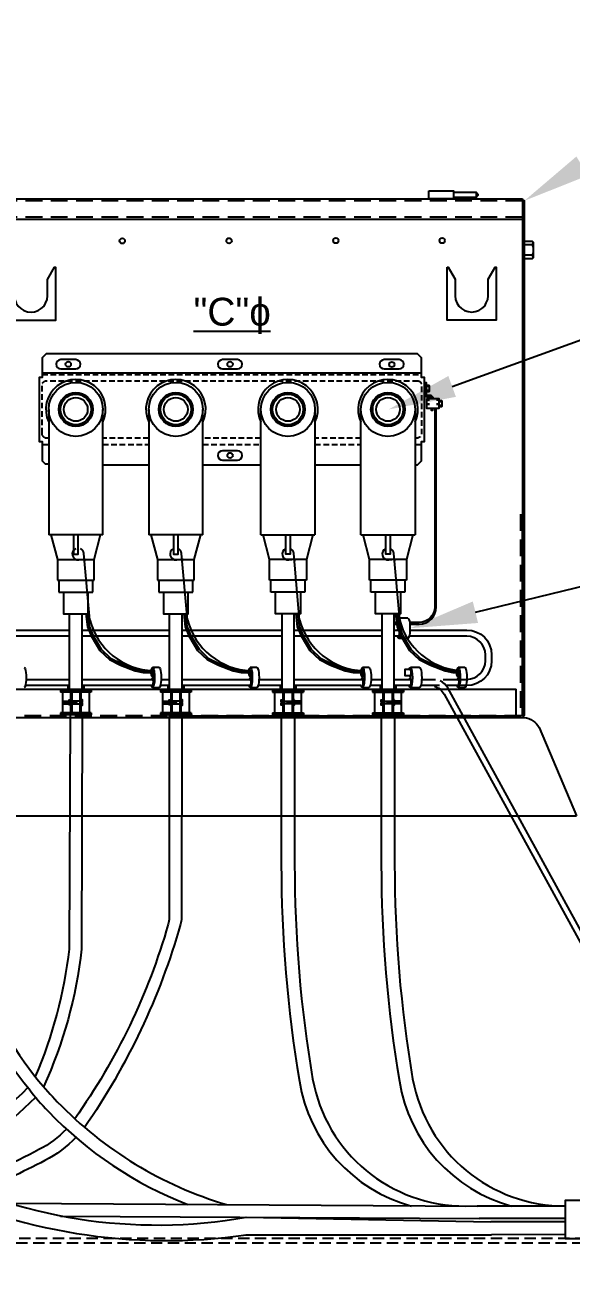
# Model space of a CAD drawing. Header units: feet. Extents: x -689 to 1837, y -511 to 1546.
# Drawn here: x 164.1 to 188.5, y 480.9 to 536.2 of the extents above; entities that cross this region are included whole.
import ezdxf
from ezdxf import colors
from ezdxf.entities.mleader import LeaderData, LeaderLine
from ezdxf.math import Vec2, Vec3

# ---------------------------------------------------------------- set-up
doc = ezdxf.new("R2010")
doc.units = ezdxf.units.FT
doc.header["$MEASUREMENT"] = 0
doc.linetypes.add('HIDDEN', pattern=[0.375, 0.25, -0.125])
for name, color, linetype in [('E-CABL-ACF', 1, 'AC_CABLE_FEEDER'), ('E-CABL-UG4', 64, 'GROUND_WIRE_G4'), ('E-COND-PVC', 4, 'Continuous'), ('E-DETL', 7, 'Continuous'), ('E-DETL-1', 7, 'Continuous'), ('E-EQPM-ENCL', 8, 'Continuous'), ('E-EQPM-HRDW', 16, 'Continuous'), ('E-GRND', 3, 'Continuous'), ('G-ANNO-TEXT', 1, 'Continuous'), ('G-TEXT', 7, 'Continuous')]:
    doc.layers.add(name, color=color, linetype=linetype)
doc.styles.add('FSLR_SubTitle', font='arial.ttf', dxfattribs={"height": 0.1875})
doc.styles.add('NEI-A', font='arial.ttf')
doc.styles.get("Standard").update_dxf_attribs({"font": 'arial.ttf'})
doc.linetypes.add('AC_CABLE_FEEDER', pattern='A,0.2,-0.05,0,-0.05,0.2,-0.12,["ACF",Standard,S=0.1,R=0,X=-0.05,Y=-0.05],-0.3,0.2,-0.05,0,-0.05', length=1.22)
doc.linetypes.add('GROUND_WIRE_G4', pattern='A,1,-0.2,["G4",Standard,S=0.1,R=0,X=-0.1,Y=-0.05],-0.2', length=1.4)
pattern_1 = [(105, (154.839263, 303.093829), (-0.0207894366, -0.0055705127), [])]
pattern_2 = [(105, (155.088482, 303.093829), (-0.0207894366, -0.0055705127), [])]
pattern_3 = [(105, (159.292577, 303.093829), (-0.0207894366, -0.0055705127), [])]
pattern_4 = [(105, (159.541797, 303.093829), (-0.0207894366, -0.0055705127), [])]

msp = doc.modelspace()

# ---------------------------------------------------------------- hatches: boundary and pattern name
at = {"layer": 'E-EQPM-HRDW'}
h = msp.add_hatch(dxfattribs=at)
h.set_pattern_fill('ANSI31', color=256, scale=0.172182, angle=420)
h.set_pattern_definition(pattern_3)
h.paths.add_polyline_path([(165.85427, 506.12723), (165.85427, 505.99866), (166.10268, 505.99866), (166.10268, 506.12723)])
h = msp.add_hatch(dxfattribs=at)
h.set_pattern_fill('ANSI31', color=256, scale=0.172182, angle=420)
h.set_pattern_definition(pattern_4)
h.paths.add_polyline_path([(166.2149, 506.12723), (166.2149, 505.99866), (166.43946, 505.99866), (166.43946, 506.12723)])
h = msp.add_hatch(dxfattribs=at)
h.set_pattern_fill('ANSI31', color=256, scale=0.172182, angle=420)
h.set_pattern_definition(pattern_1)
h.paths.add_polyline_path([(170.30759, 506.12723), (170.30759, 505.99866), (170.55599, 505.99866), (170.55599, 506.12723)])
h = msp.add_hatch(dxfattribs=at)
h.set_pattern_fill('ANSI31', color=256, scale=0.172182, angle=420)
h.set_pattern_definition(pattern_2)
h.paths.add_polyline_path([(170.66821, 506.12723), (170.66821, 505.99866), (170.89277, 505.99866), (170.89277, 506.12723)])
h = msp.add_hatch(dxfattribs=at)
h.set_pattern_fill('ANSI31', color=256, scale=0.172182, angle=420)
h.set_pattern_definition(pattern_2)
h.paths.add_polyline_path([(176.02571, 506.12723), (176.02571, 505.99866), (175.80116, 505.99866), (175.80116, 506.12723)])
h = msp.add_hatch(dxfattribs=at)
h.set_pattern_fill('ANSI31', color=256, scale=0.172182, angle=420)
h.set_pattern_definition(pattern_1)
h.paths.add_polyline_path([(176.38634, 506.12723), (176.38634, 505.99866), (176.13794, 505.99866), (176.13794, 506.12723)])
h = msp.add_hatch(dxfattribs=at)
h.set_pattern_fill('ANSI31', color=256, scale=0.172182, angle=420)
h.set_pattern_definition(pattern_4)
h.paths.add_polyline_path([(180.47903, 506.12723), (180.47903, 505.99866), (180.25447, 505.99866), (180.25447, 506.12723)])
h = msp.add_hatch(dxfattribs=at)
h.set_pattern_fill('ANSI31', color=256, scale=0.172182, angle=420)
h.set_pattern_definition(pattern_3)
h.paths.add_polyline_path([(180.83966, 506.12723), (180.83966, 505.99866), (180.59125, 505.99866), (180.59125, 506.12723)])

# ---------------------------------------------------------------- linework, layer by layer
at = {"layer": 'E-CABL-ACF', "linetype": 'Continuous', "flags": 128}
for points in [[(160.47062, 505.51244), (160.47062, 499.66083, 0.17328808), (164.31735, 488.86413)], [(161.03283, 505.51244), (161.03283, 499.66032, 0.1730767), (164.74403, 489.23049)], [(166.14286, 505.51496), (166.10346, 495.08902, -0.07096451), (164.59527, 489.41542, -0.07096451)], [(166.67979, 505.51496), (166.65226, 495.08757, -0.07983829), (164.96281, 488.9622, -0.07983829)], [(170.55185, 505.51496), (170.55185, 496.46943, -0.07020147), (170.51281, 496.19274, -0.08392622), (166.35476, 487.53649, -0.08517015)], [(171.12528, 505.51496), (171.10102, 496.46567, -0.06901574), (171.06254, 496.19363, -0.08186019), (166.78847, 487.15397, -0.08300493)], [(175.54587, 505.51496), (175.54587, 498.86754, 0.04222283), (176.35531, 489.21565, 0.29544946), (181.337, 483.65517)], [(176.14024, 505.51496), (176.14024, 498.86711, 0.04222283), (176.94131, 489.31507, 0.36429815), (183.7645, 483.65464)], [(179.99918, 505.51496), (179.99918, 498.86754, 0.04222283), (180.80863, 489.21565, 0.29544946), (185.79031, 483.65517)], [(180.59355, 505.51496), (180.59355, 498.86711, 0.04222283), (181.39462, 489.31507, 0.36429815), (188.21781, 483.65464)], [(146.58132, 491.63058, 0.01100954), (147.12103, 491.30293), (159.15508, 485.56636), (159.39504, 485.45652, 0.16763424), (173.98981, 483.16008), (184.87094, 482.95077)], [(164.74403, 489.23049, 0.01683898), (165.5729, 488.29574, 0.12885495), (173.10886, 483.71914)], [(164.26792, 488.92486, -0.06088925), (159.61379, 485.34186)], [(164.31735, 488.86413, 0.0327105), (165.16599, 487.87609, 0.11109595), (171.38688, 483.72915, 0.11109595)], [(164.60848, 488.49011, -0.05668219), (160.19561, 485.05143)], [(165.97707, 487.08029, -0.08529365), (164.75832, 486.16681, -0.04840581), (161.13872, 484.62371, -0.04840581)], [(166.40156, 486.70356, -0.0840081), (165.0213, 485.68512, -0.04063691), (161.91962, 484.30559, -0.04063691)], [(158.28207, 485.22561), (159.23996, 484.75627, 0.15267476), (173.98981, 482.37115), (184.90125, 482.37115)]]:
    msp.add_lwpolyline(points, format="xyb", dxfattribs=at)
for points in [[(163.45006, 483.78364), (184.26479, 483.65464)], [(165.71172, 483.2082), (184.35571, 483.09983)], [(188.18435, 483.65026), (184.26479, 483.65464)], [(188.18435, 483.10231), (184.35571, 483.09983)], [(188.18435, 482.94631), (184.87094, 482.95077)], [(188.18435, 482.39347), (184.90125, 482.37115)]]:
    msp.add_lwpolyline(points, dxfattribs=at)
at = {"layer": 'E-CABL-UG4', "linetype": 'Continuous', "flags": 128}
for points in [[(160.95351, 509.28171), (166.12316, 509.28171)], [(166.67196, 509.28171), (170.57647, 509.28171)], [(180.57077, 509.28423), (180.79174, 509.28423)], [(166.12316, 509.00772), (160.95351, 509.00772)], [(170.57647, 509.00772), (166.67196, 509.00772)], [(180.77316, 509.01024), (180.57077, 509.01024)]]:
    msp.add_lwpolyline(points, dxfattribs=at)
at = {"layer": 'E-COND-PVC'}
msp.add_lwpolyline([(188.18435, 482.21007), (201.5532, 482.21007), (201.5532, 483.89888), (188.18435, 483.89888)], close=True, dxfattribs=at)
at = {"layer": 'E-DETL', "color": 41}
for p, q in [((167.60012, 513.52433), (165.19501, 513.52433)), ((172.05343, 513.52433), (169.64832, 513.52433)), ((174.6405, 513.52433), (177.04561, 513.52433)), ((165.57684, 512.41815), (167.21828, 512.41815)), ((170.03015, 512.41815), (171.6716, 512.41815)), ((176.66377, 512.41815), (175.02233, 512.41815)), ((165.57684, 511.4975), (167.21828, 511.4975)), ((170.03015, 511.4975), (171.6716, 511.4975)), ((176.66377, 511.4975), (175.02233, 511.4975)), ((165.64107, 510.97652), (167.15405, 510.97652)), ((170.09438, 510.97652), (171.60737, 510.97652)), ((176.59954, 510.97652), (175.08656, 510.97652))]:
    msp.add_line(p, q, dxfattribs=at)
at = {"layer": 'E-DETL', "ltscale": 5, "flags": 128}
for points in [[(165.72798, 520.90228), (166.3994, 520.90228, 1), (166.3994, 521.31681), (165.72798, 521.31681, 1)], [(172.93038, 520.90228), (173.6018, 520.90228, 1), (173.6018, 521.31681), (172.93038, 521.31681, 1)], [(172.93038, 516.84806), (173.6018, 516.84806, 1), (173.6018, 517.26258), (172.93038, 517.26258, 1)]]:
    msp.add_lwpolyline(points, format="xyb", close=True, dxfattribs=at)
at = {"layer": 'E-DETL', "color": 41, "flags": 128}
for points in [[(165.19501, 519.09817), (165.19501, 513.52433)], [(167.60012, 513.52433), (167.60012, 519.10339)], [(169.64832, 519.09817), (169.64832, 513.52433)], [(172.05343, 513.52433), (172.05343, 519.10339)], [(174.6405, 513.52433), (174.6405, 519.10339)], [(177.04561, 519.09817), (177.04561, 513.52433)], [(179.09381, 513.52433), (179.09381, 519.10339)], [(165.29135, 513.52433), (165.57684, 512.41815), (165.57684, 511.4975)], [(167.21828, 511.4975), (167.21828, 512.41815), (167.50377, 513.52433)], [(169.74467, 513.52433), (170.03015, 512.41815), (170.03015, 511.4975)], [(171.6716, 511.4975), (171.6716, 512.41815), (171.95708, 513.52433)], [(175.02233, 511.4975), (175.02233, 512.41815), (174.73684, 513.52433)], [(176.94926, 513.52433), (176.66377, 512.41815), (176.66377, 511.4975)], [(179.47564, 511.4975), (179.47564, 512.41815), (179.19016, 513.52433)], [(165.64107, 511.4975), (165.64107, 510.97652)], [(167.15405, 510.97652), (167.15405, 511.4975)], [(170.09438, 511.4975), (170.09438, 510.97652)], [(171.60737, 510.97652), (171.60737, 511.4975)], [(175.08656, 510.97652), (175.08656, 511.4975)], [(176.59954, 511.4975), (176.59954, 510.97652)], [(179.53988, 510.97652), (179.53988, 511.4975)], [(165.84447, 510.97652), (165.84447, 510.01306), (166.95065, 510.01306), (166.95065, 510.97652)], [(170.29778, 510.97652), (170.29778, 510.01306), (171.40397, 510.01306), (171.40397, 510.97652)], [(176.39615, 510.97652), (176.39615, 510.01306), (175.28996, 510.01306), (175.28996, 510.97652)], [(180.84946, 510.97652), (180.84946, 510.01306), (179.74327, 510.01306), (179.74327, 510.97652)]]:
    msp.add_lwpolyline(points, dxfattribs=at)
at = {"layer": 'E-DETL', "color": 9, "linetype": 'HIDDEN', "flags": 128}
msp.add_lwpolyline([(165.03958, 517.83562, -0.32917563), (164.89919, 518.02576)], format="xyb", dxfattribs=at)
for points in [[(164.89919, 517.54489), (165.19501, 517.54489)], [(165.19501, 517.82681), (165.03958, 517.82681)], [(169.64832, 517.82681), (167.60012, 517.82681)], [(167.60012, 517.54489), (169.64832, 517.54489)], [(174.6405, 517.82681), (172.05343, 517.82681)], [(172.05343, 517.54489), (174.6405, 517.54489)], [(179.09381, 517.82681), (177.04561, 517.82681)], [(177.04561, 517.54489), (179.09381, 517.54489)], [(181.49892, 517.54489), (181.79483, 517.54489)]]:
    msp.add_lwpolyline(points, dxfattribs=at)
at = {"layer": 'E-DETL', "ltscale": 5, "flags": 128}
for points in [[(165.03958, 516.67503), (165.19501, 516.67503)], [(167.60012, 516.63308), (169.64832, 516.63308)], [(172.05343, 516.63308), (174.6405, 516.63308)], [(177.04561, 516.63308), (179.09381, 516.63308)]]:
    msp.add_lwpolyline(points, dxfattribs=at)
at = {"layer": 'E-DETL', "color": 41, "linetype": 'Continuous'}
for points in [[(166.49896, 513.52433), (166.29616, 513.52433), (166.29616, 512.66691), (166.49896, 512.66691)], [(170.95228, 513.52433), (170.74947, 513.52433), (170.74947, 512.66691), (170.95228, 512.66691)], [(175.74165, 513.52433), (175.94445, 513.52433), (175.94445, 512.66691), (175.74165, 512.66691)], [(180.19497, 513.52433), (180.39777, 513.52433), (180.39777, 512.66691), (180.19497, 512.66691)]]:
    msp.add_lwpolyline(points, close=True, dxfattribs=at)
at = {"layer": 'E-DETL', "color": 1, "flags": 128}
for points in [[(166.12316, 506.61092), (166.12316, 510.01306), (166.67196, 510.01306), (166.67196, 506.61092)], [(170.57647, 506.61092), (170.57647, 510.01306), (171.12528, 510.01306), (171.12528, 506.61092)], [(176.11745, 506.61092), (176.11745, 510.01306), (175.56865, 510.01306), (175.56865, 506.61092)], [(180.57077, 506.61092), (180.57077, 510.01306), (180.02197, 510.01306), (180.02197, 506.61092)]]:
    msp.add_lwpolyline(points, dxfattribs=at)
at = {"layer": 'E-DETL', "ltscale": 5}
for centre in [(166.06369, 521.10955), (173.26609, 521.10955), (173.26609, 517.05532)]:
    msp.add_circle(centre, 0.11869, dxfattribs=at)
at = {"layer": 'E-DETL', "color": 41}
for centre, radius in [((166.39757, 519.10339), 1.20255), ((170.85088, 519.10339), 1.20255), ((175.84305, 519.10339), 1.20255), ((166.39757, 519.10339), 0.7565), ((166.39757, 519.10339), 0.68156), ((166.39757, 519.10339), 0.52813), ((170.85088, 519.10339), 0.7565), ((170.85088, 519.10339), 0.68156), ((170.85088, 519.10339), 0.52813), ((175.84305, 519.10339), 0.7565), ((175.84305, 519.10339), 0.68156), ((175.84305, 519.10339), 0.52813)]:
    msp.add_circle(centre, radius, dxfattribs=at)
for centre, start, end in [((166.39757, 519.10339), 334.588961, 205.409786), ((170.85088, 519.10339), 334.588961, 205.409786), ((175.84305, 519.10339), 334.590214, 205.411039)]:
    msp.add_arc(centre, 1.33135, start, end, dxfattribs=at)
at = {"layer": 'E-DETL-1', "color": 3, "linetype": 'Continuous'}
for p, q in [((181.28532, 507.25667), (181.27307, 507.21892)), ((181.27307, 507.21892), (181.29882, 507.21892)), ((181.27307, 507.12248), (181.29882, 507.12248)), ((181.2932, 507.08978), (181.27307, 507.12248)), ((181.2932, 507.08978), (181.31178, 507.08978))]:
    msp.add_line(p, q, dxfattribs=at)
at = {"layer": 'E-DETL-1', "color": 64, "linetype": 'Continuous', "flags": 128}
for points in [[(171.12528, 509.28171), (175.56865, 509.28171)], [(176.11745, 509.28171), (180.02197, 509.28171)], [(180.57077, 509.28171), (180.86123, 509.28171)], [(175.56865, 509.00772), (171.12528, 509.00772)], [(180.02197, 509.00772), (176.11745, 509.00772)], [(180.82567, 509.00772), (180.57077, 509.00772)], [(181.31178, 507.53066), (181.05268, 507.53066), (181.05268, 507.25667), (181.31329, 507.25667)], [(164.19081, 507.08978), (166.12316, 507.08978)], [(166.67196, 507.08978), (169.83493, 507.08978)], [(170.20057, 507.08978), (170.57647, 507.08978)], [(171.12528, 507.08978), (174.18684, 507.08978)], [(174.55249, 507.08978), (175.56865, 507.08978)], [(176.11745, 507.08978), (179.17902, 507.08978)], [(179.54466, 507.08978), (180.02197, 507.08978)], [(180.57077, 507.08978), (181.31178, 507.08978)], [(181.79444, 507.08978), (182.4063, 507.08978)], [(166.12316, 506.81579), (164.15585, 506.81579)], [(169.86809, 506.81579), (166.67196, 506.81579)], [(170.57647, 506.81579), (170.16501, 506.81579)], [(174.22, 506.81579), (171.12528, 506.81579)], [(175.56865, 506.81579), (174.51692, 506.81579)], [(179.10717, 506.81579), (176.11745, 506.81579)], [(180.02197, 506.81579), (179.5091, 506.81579)], [(181.2932, 506.81579), (180.57077, 506.81579)], [(182.58685, 506.81579), (181.75948, 506.81579)]]:
    msp.add_lwpolyline(points, dxfattribs=at)
for points in [[(181.2743, 509.28171), (183.81073, 509.28171, -0.41421356), (184.9067, 508.18575), (184.9067, 507.91176, -0.41421356), (183.81073, 506.81579), (182.89929, 506.81579)], [(182.74906, 507.08978), (183.81073, 507.08978, 0.41421356), (184.6327, 507.91176), (184.6327, 508.18575, 0.41421356), (183.81073, 509.00772), (181.23873, 509.00772)], [(214.07654, 490.56214), (209.49389, 490.56214, 0.10609353), (207.69516, 490.17613), (201.68231, 487.47079, -0.10609353), (199.88357, 487.08477), (195.44388, 487.08477, -0.27392087), (192.88097, 488.60274), (182.95711, 506.71029, 0.16010926), (182.62388, 507.02192)], [(182.35973, 506.78626, -0.19859148), (182.79483, 506.4363), (192.71869, 488.32875, 0.27392087), (195.2816, 486.81078), (199.94237, 486.81078, 0.10609353), (201.74111, 487.19679), (207.75396, 489.90213, -0.10609353), (209.55269, 490.28815), (214.07654, 490.28815)]]:
    msp.add_lwpolyline(points, format="xyb", dxfattribs=at)
at = {"layer": 'E-DETL-1', "color": 3, "linetype": 'Continuous'}
for points in [[(181.70627, 507.61158), (181.2932, 507.61158)], [(181.2932, 506.72983), (181.70627, 506.72983)]]:
    msp.add_lwpolyline(points, dxfattribs=at)
at = {"layer": 'E-DETL-1', "color": 3, "linetype": 'Continuous', "extrusion": (0, 0, -1)}
for centre, major_axis, ratio, start_param, end_param in [((181.2932, 507.1707), (0, 0.44087), 0.2034372, -0.61555852, 3.77667757), ((181.70627, 507.1707), (0, -0.44087), 0.2034372, 3.14159265, 6.28318531), ((181.27307, 506.95027), (0, 0.17222), 0.33411094, -0.62644851, 0)]:
    msp.add_ellipse(centre, major_axis=major_axis, ratio=ratio, start_param=start_param, end_param=end_param, dxfattribs=at)
at = {"layer": 'E-DETL-1', "color": 3, "linetype": 'Continuous'}
for centre, major_axis, ratio, start_param, end_param in [((181.26136, 507.39114), (0, 0.20553), 0.33411094, 3.71956504, 5.45853636), ((181.27307, 507.39114), (0, 0.17222), 0.33411094, 2.46682895, 3.14159265), ((181.33212, 507.1707), (0, 0.06807), 0.69303415, 0.78207214, 2.35952052), ((181.2932, 506.95027), (0, -0.13448), 0.27384228, 6.28318531, 7.85398163), ((181.26136, 506.95027), (0, 0.20553), 0.33411094, -1.57079633, -0.57797239)]:
    msp.add_ellipse(centre, major_axis=major_axis, ratio=ratio, start_param=start_param, end_param=end_param, dxfattribs=at)
at = {"layer": 'E-EQPM-ENCL', "linetype": 'HIDDEN', "ltscale": 3}
msp.add_line((186.23528, 505.4641), (135.64678, 505.4641), dxfattribs=at)
at = {"layer": 'E-EQPM-ENCL', "color": 7, "ltscale": 5, "flags": 128}
for points in [[(182.11204, 528.833), (183.20629, 528.833), (183.20629, 528.46822), (182.11204, 528.46822), (182.11204, 528.833)], [(183.20629, 528.76665), (184.21767, 528.76665), (184.21767, 528.53457), (183.20629, 528.53457)], [(184.21767, 528.76665), (184.30054, 528.68379), (184.30054, 528.61744), (184.21767, 528.53457)], [(124.04643, 527.57303), (186.28502, 527.57303)]]:
    msp.add_lwpolyline(points, dxfattribs=at)
at = {"layer": 'E-EQPM-ENCL', "linetype": 'HIDDEN', "ltscale": 3, "flags": 128}
for points in [[(186.28502, 527.65589), (124.04643, 527.65589)], [(186.20215, 514.44207), (186.20215, 505.4641)]]:
    msp.add_lwpolyline(points, dxfattribs=at)
at = {"layer": 'E-EQPM-ENCL', "ltscale": 5, "flags": 128}
msp.add_lwpolyline([(186.28502, 505.51384), (186.28502, 514.40885)], dxfattribs=at)
at = {"layer": 'E-EQPM-ENCL', "linetype": 'Continuous', "ltscale": 2, "flags": 128}
for points in [[(123.29891, 504.94755, -0.30119319), (123.97403, 505.39775), (186.35742, 505.39775)], [(186.35742, 505.39775, -0.23070795), (187.03253, 504.94755)]]:
    msp.add_lwpolyline(points, format="xyb", dxfattribs=at)
at = {"layer": 'E-EQPM-ENCL', "linetype": 'HIDDEN', "ltscale": 5, "flags": 128}
msp.add_lwpolyline([(186.28502, 505.51384), (186.23528, 505.4641), (186.20215, 505.4641)], dxfattribs=at)
at = {"layer": 'E-EQPM-ENCL', "linetype": 'Continuous', "ltscale": 2, "flags": 128}
for points in [[(187.03253, 504.94755), (188.68435, 501.01389)], [(121.6471, 501.01389), (188.68435, 501.01389)]]:
    msp.add_lwpolyline(points, dxfattribs=at)
at = {"layer": 'E-EQPM-ENCL', "linetype": 'HIDDEN', "ltscale": 2}
msp.add_lwpolyline([(145.74869, 482.01718), (200.37464, 482.01718), (200.37464, 482.21007), (145.85097, 482.21007)], dxfattribs=at)
at = {"layer": 'E-EQPM-ENCL', "color": 7, "ltscale": 5}
for centre in [(168.46815, 526.59898), (173.22041, 526.60729), (177.97268, 526.61559)]:
    msp.add_circle(centre, 0.11869, dxfattribs=at)
at = {"layer": 'E-EQPM-HRDW', "color": 2, "linetype": 'Continuous'}
for p, q in [((167.08254, 506.61092), (165.71258, 506.61092)), ((165.71258, 506.61092), (165.71258, 506.51959)), ((167.08254, 506.51959), (165.71258, 506.51959)), ((167.08254, 506.61092), (167.08254, 506.51959)), ((171.53585, 506.61092), (170.1659, 506.61092)), ((170.1659, 506.61092), (170.1659, 506.51959)), ((171.53585, 506.51959), (170.1659, 506.51959)), ((171.53585, 506.61092), (171.53585, 506.51959)), ((175.15807, 506.61092), (176.52803, 506.61092)), ((175.15807, 506.61092), (175.15807, 506.51959)), ((175.15807, 506.51959), (176.52803, 506.51959)), ((176.52803, 506.61092), (176.52803, 506.51959)), ((179.61139, 506.61092), (180.98134, 506.61092)), ((179.61139, 506.61092), (179.61139, 506.51959)), ((179.61139, 506.51959), (180.98134, 506.51959)), ((180.98134, 506.61092), (180.98134, 506.51959)), ((167.08254, 505.60629), (165.71258, 505.60629)), ((165.71258, 505.60629), (165.71258, 505.51496)), ((167.08254, 505.51496), (165.71258, 505.51496)), ((167.08254, 505.60629), (167.08254, 505.51496)), ((171.53585, 505.60629), (170.1659, 505.60629)), ((170.1659, 505.60629), (170.1659, 505.51496)), ((171.53585, 505.51496), (170.1659, 505.51496)), ((171.53585, 505.60629), (171.53585, 505.51496)), ((175.15807, 505.60629), (176.52803, 505.60629)), ((175.15807, 505.60629), (175.15807, 505.51496)), ((175.15807, 505.51496), (176.52803, 505.51496)), ((176.52803, 505.60629), (176.52803, 505.51496)), ((179.61139, 505.60629), (180.98134, 505.60629)), ((179.61139, 505.60629), (179.61139, 505.51496)), ((179.61139, 505.51496), (180.98134, 505.51496)), ((180.98134, 505.60629), (180.98134, 505.51496))]:
    msp.add_line(p, q, dxfattribs=at)
at = {"layer": 'E-EQPM-HRDW', "color": 4}
for p, q in [((165.80391, 506.51959), (165.80391, 505.60629)), ((166.12108, 506.79091), (166.04384, 506.79091)), ((166.04384, 506.79091), (166.04384, 506.61092)), ((166.16924, 506.51959), (166.16924, 505.60629)), ((166.2149, 506.51959), (166.2149, 505.60629)), ((166.58022, 506.51959), (166.58022, 505.60629)), ((166.62589, 506.51959), (166.62589, 505.60629)), ((166.75128, 506.79091), (166.67405, 506.79091)), ((166.75128, 506.79091), (166.75128, 506.61092)), ((166.99121, 506.51959), (166.99121, 505.60629)), ((169.74994, 506.79091), (169.82718, 506.79091)), ((170.25723, 506.51959), (170.25723, 505.60629)), ((170.57439, 506.79091), (170.49715, 506.79091)), ((170.49715, 506.79091), (170.49715, 506.61092)), ((170.62255, 506.51959), (170.62255, 505.60629)), ((170.66821, 506.51959), (170.66821, 505.60629)), ((171.03354, 506.51959), (171.03354, 505.60629)), ((171.0792, 506.51959), (171.0792, 505.60629)), ((171.2046, 506.79091), (171.12736, 506.79091)), ((171.2046, 506.79091), (171.2046, 506.61092)), ((171.44452, 506.51959), (171.44452, 505.60629)), ((174.10186, 506.79091), (174.17909, 506.79091)), ((175.24941, 506.51959), (175.24941, 505.60629)), ((175.48933, 506.79091), (175.48933, 506.61092)), ((175.61473, 506.51959), (175.61473, 505.60629)), ((175.66039, 506.51959), (175.66039, 505.60629)), ((176.02571, 506.51959), (176.02571, 505.60629)), ((176.07138, 506.51959), (176.07138, 505.60629)), ((176.11954, 506.79091), (176.19677, 506.79091)), ((176.19677, 506.79091), (176.19677, 506.61092)), ((176.4367, 506.51959), (176.4367, 505.60629)), ((179.70272, 506.51959), (179.70272, 505.60629)), ((179.94265, 506.79091), (179.94265, 506.61092)), ((180.06804, 506.51959), (180.06804, 505.60629)), ((180.11371, 506.51959), (180.11371, 505.60629)), ((180.47903, 506.51959), (180.47903, 505.60629)), ((180.52469, 506.51959), (180.52469, 505.60629)), ((180.57285, 506.79091), (180.65009, 506.79091)), ((180.65009, 506.79091), (180.65009, 506.61092)), ((180.89001, 506.51959), (180.89001, 505.60629))]:
    msp.add_line(p, q, dxfattribs=at)
at = {"layer": 'E-EQPM-HRDW', "linetype": 'Continuous'}
for p, q in [((186.00266, 505.4641), (186.00266, 506.6514)), ((166.99121, 505.60629), (165.80391, 505.60629)), ((171.44452, 505.60629), (170.25723, 505.60629)), ((175.24941, 505.60629), (176.4367, 505.60629)), ((179.70272, 505.60629), (180.89001, 505.60629))]:
    msp.add_line(p, q, dxfattribs=at)
at = {"layer": 'E-EQPM-HRDW'}
for p, q in [((165.85427, 506.12723), (166.10268, 506.12723)), ((165.85427, 505.99866), (166.10268, 505.99866)), ((166.67938, 506.12352), (166.62589, 506.12352)), ((166.67938, 506.00236), (166.62589, 506.00236)), ((166.66384, 506.08235), (166.69832, 506.08235)), ((166.66384, 506.08235), (166.66384, 506.04353)), ((166.66384, 506.04353), (166.69832, 506.04353)), ((170.30759, 506.12723), (170.55599, 506.12723)), ((170.30759, 505.99866), (170.55599, 505.99866)), ((171.13269, 506.12352), (171.0792, 506.12352)), ((171.13269, 506.00236), (171.0792, 506.00236)), ((171.11716, 506.08235), (171.15164, 506.08235)), ((171.11716, 506.08235), (171.11716, 506.04353)), ((171.11716, 506.04353), (171.15164, 506.04353)), ((175.57677, 506.08235), (175.54229, 506.08235)), ((175.57677, 506.04353), (175.54229, 506.04353)), ((175.56124, 506.12352), (175.61473, 506.12352)), ((175.56124, 506.00236), (175.61473, 506.00236)), ((175.57677, 506.08235), (175.57677, 506.04353)), ((176.38634, 506.12723), (176.13794, 506.12723)), ((176.38634, 505.99866), (176.13794, 505.99866)), ((180.03009, 506.08235), (179.99561, 506.08235)), ((180.03009, 506.04353), (179.99561, 506.04353)), ((180.01455, 506.12352), (180.06804, 506.12352)), ((180.01455, 506.00236), (180.06804, 506.00236)), ((180.03009, 506.08235), (180.03009, 506.04353)), ((180.83966, 506.12723), (180.59125, 506.12723)), ((180.83966, 505.99866), (180.59125, 505.99866))]:
    msp.add_line(p, q, dxfattribs=at)
for points in [[(163.3197, 525.43444), (163.36253, 525.43444), (163.6704, 524.89011), (163.6704, 524.15398), (163.68683, 523.99507), (163.73981, 523.83616), (163.82749, 523.69733), (163.94987, 523.5914), (164.09052, 523.50371), (164.24943, 523.45075), (164.40652, 523.43248), (164.56361, 523.45075), (164.72253, 523.50371), (164.86135, 523.5914), (164.98556, 523.69733), (165.05497, 523.83616), (165.12438, 523.99507), (165.14265, 524.15398), (165.14265, 524.89011), (165.45052, 525.43444), (165.49335, 525.43444), (165.49335, 523.06351), (163.3197, 523.06351), (163.3197, 525.43444)], [(124.32889, 506.6514), (186.00266, 506.6514)], [(170.54224, 505.4641), (186.00266, 505.4641)]]:
    msp.add_lwpolyline(points, dxfattribs=at)
at = {"layer": 'E-EQPM-HRDW', "flags": 128}
for points in [[(165.85427, 506.12723), (165.85427, 505.99866)], [(166.16924, 506.17428), (166.16924, 505.95161), (166.10268, 505.95161), (166.10268, 506.17428), (166.16924, 506.17428)], [(166.58022, 506.12723), (166.2149, 506.12723)], [(166.2149, 505.99866), (166.58022, 505.99866)], [(166.69832, 506.08235), (166.69832, 506.18411), (166.62589, 506.18411), (166.62589, 505.94178), (166.69832, 505.94178), (166.69832, 506.04353)], [(170.30759, 506.12723), (170.30759, 505.99866)], [(170.62255, 506.17428), (170.62255, 505.95161), (170.55599, 505.95161), (170.55599, 506.17428), (170.62255, 506.17428)], [(171.03354, 506.12723), (170.66821, 506.12723)], [(170.66821, 505.99866), (171.03354, 505.99866)], [(171.15164, 506.08235), (171.15164, 506.18411), (171.0792, 506.18411), (171.0792, 505.94178), (171.15164, 505.94178), (171.15164, 506.04353)], [(175.54229, 506.08235), (175.54229, 506.18411), (175.61473, 506.18411), (175.61473, 505.94178), (175.54229, 505.94178), (175.54229, 506.04353)], [(175.66039, 506.12723), (176.02571, 506.12723)], [(176.02571, 505.99866), (175.66039, 505.99866)], [(176.13794, 506.17428), (176.07138, 506.17428), (176.07138, 505.95161), (176.13794, 505.95161), (176.13794, 506.17428)], [(176.38634, 506.12723), (176.38634, 505.99866)], [(179.99561, 506.08235), (179.99561, 506.18411), (180.06804, 506.18411), (180.06804, 505.94178), (179.99561, 505.94178), (179.99561, 506.04353)], [(180.11371, 506.12723), (180.47903, 506.12723)], [(180.47903, 505.99866), (180.11371, 505.99866)], [(180.59125, 506.17428), (180.52469, 506.17428), (180.52469, 505.95161), (180.59125, 505.95161), (180.59125, 506.17428)], [(180.83966, 506.12723), (180.83966, 505.99866)]]:
    msp.add_lwpolyline(points, dxfattribs=at)
at = {"layer": 'E-EQPM-HRDW'}
for centre, major_axis, ratio, start_param, end_param in [((166.67938, 506.15381), (0, 0.03029), 0.62545976, 3.14159265, 6.28318531), ((166.67938, 506.06294), (0, 0.06058), 0.31272988, -1.24466561, 0), ((166.67938, 506.06294), (0, 0.06058), 0.31272988, 3.14159265, 4.38625826), ((166.67938, 505.97207), (0, 0.03029), 0.62545976, 3.14159265, 6.28318531), ((171.13269, 506.15381), (0, 0.03029), 0.62545976, 3.14159265, 6.28318531), ((171.13269, 506.06294), (0, 0.06058), 0.31272988, -1.24466561, 0), ((171.13269, 506.06294), (0, 0.06058), 0.31272988, 3.14159265, 4.38625826), ((171.13269, 505.97207), (0, 0.03029), 0.62545976, 3.14159265, 6.28318531)]:
    msp.add_ellipse(centre, major_axis=major_axis, ratio=ratio, start_param=start_param, end_param=end_param, dxfattribs=at)
at = {"layer": 'E-EQPM-HRDW', "extrusion": (0, 0, -1)}
for centre, major_axis, ratio, start_param, end_param in [((175.56124, 506.15381), (0, 0.03029), 0.62545976, 3.14159265, 6.28318531), ((175.56124, 505.97207), (0, 0.03029), 0.62545976, 3.14159265, 6.28318531), ((175.56124, 506.06294), (0, 0.06058), 0.31272988, -1.24466561, 0), ((175.56124, 506.06294), (0, 0.06058), 0.31272988, 3.14159265, 4.38625826), ((180.01455, 506.15381), (0, 0.03029), 0.62545976, 3.14159265, 6.28318531), ((180.01455, 505.97207), (0, 0.03029), 0.62545976, 3.14159265, 6.28318531), ((180.01455, 506.06294), (0, 0.06058), 0.31272988, -1.24466561, 0), ((180.01455, 506.06294), (0, 0.06058), 0.31272988, 3.14159265, 4.38625826)]:
    msp.add_ellipse(centre, major_axis=major_axis, ratio=ratio, start_param=start_param, end_param=end_param, dxfattribs=at)
at = {"layer": 'E-GRND', "linetype": 'Continuous'}
for p, q in [((167.01986, 509.74076), (166.75771, 512.69107)), ((171.37177, 509.74076), (171.10962, 512.69107)), ((176.36395, 509.74076), (176.1018, 512.69107)), ((180.81726, 509.74076), (180.55511, 512.69107))]:
    msp.add_line(p, q, dxfattribs=at)
at = {"layer": 'E-GRND'}
for p, q in [((180.77316, 509.47537), (180.75303, 509.41337)), ((180.75303, 509.41337), (180.77878, 509.41337)), ((180.75303, 509.31693), (180.77878, 509.31693)), ((180.77316, 509.28423), (180.75303, 509.31693)), ((180.77316, 509.47537), (180.79928, 509.47537)), ((180.77316, 509.28423), (180.79174, 509.28423)), ((169.81559, 507.28344), (169.79545, 507.22144)), ((169.79545, 507.22144), (169.82121, 507.22144)), ((169.79545, 507.125), (169.82121, 507.125)), ((169.81559, 507.0923), (169.79545, 507.125)), ((169.81559, 507.28344), (169.8417, 507.28344)), ((169.81559, 507.0923), (169.83417, 507.0923)), ((174.1675, 507.28344), (174.14736, 507.22144)), ((174.14736, 507.22144), (174.17312, 507.22144)), ((174.14736, 507.125), (174.17312, 507.125)), ((174.1675, 507.0923), (174.14736, 507.125)), ((174.1675, 507.28344), (174.19361, 507.28344)), ((174.1675, 507.0923), (174.18608, 507.0923)), ((179.15968, 507.28344), (179.13954, 507.22144)), ((179.13954, 507.22144), (179.1653, 507.22144)), ((179.13954, 507.125), (179.1653, 507.125)), ((179.15968, 507.0923), (179.13954, 507.125)), ((179.15968, 507.28344), (179.18579, 507.28344)), ((179.15968, 507.0923), (179.17826, 507.0923)), ((183.42298, 507.28344), (183.40284, 507.22144)), ((183.40284, 507.22144), (183.4286, 507.22144)), ((183.40284, 507.125), (183.4286, 507.125)), ((183.42298, 507.0923), (183.40284, 507.125)), ((183.42298, 507.28344), (183.44909, 507.28344)), ((183.42298, 507.0923), (183.44156, 507.0923))]:
    msp.add_line(p, q, dxfattribs=at)
at = {"layer": 'E-GRND', "linetype": 'Continuous', "flags": 128}
for points in [[(166.53866, 512.41009), (166.80641, 512.43532), (166.76619, 512.42474), (166.79358, 512.41491), (166.76905, 512.4086), (166.79644, 512.39881), (166.77192, 512.39246), (166.7993, 512.38267), (166.77478, 512.37633), (166.80217, 512.36654), (166.75057, 512.35332)], [(170.89058, 512.41009), (171.15833, 512.43532), (171.1181, 512.42474), (171.14549, 512.41491), (171.12097, 512.4086), (171.14835, 512.39881), (171.12383, 512.39246), (171.15122, 512.38267), (171.1267, 512.37633), (171.15408, 512.36654), (171.10249, 512.35332)], [(175.88275, 512.41009), (176.15051, 512.43532), (176.11028, 512.42474), (176.13767, 512.41491), (176.11314, 512.4086), (176.14053, 512.39881), (176.11601, 512.39246), (176.1434, 512.38267), (176.11887, 512.37633), (176.14626, 512.36654), (176.09466, 512.35332)], [(180.33607, 512.41009), (180.60382, 512.43532), (180.56359, 512.42474), (180.59099, 512.41491), (180.56646, 512.4086), (180.59384, 512.39881), (180.56932, 512.39246), (180.59671, 512.38267), (180.57219, 512.37633), (180.59958, 512.36654), (180.54798, 512.35332)]]:
    msp.add_lwpolyline(points, dxfattribs=at)
at = {"layer": 'E-GRND', "flags": 128}
for points in [[(166.84979, 510.01306), (166.91444, 509.43193), (167.08198, 509.02188), (167.46622, 508.37839), (167.89655, 507.96949), (168.39541, 507.71826), (169.04676, 507.46902), (169.4022, 507.39434), (169.85221, 507.37804)], [(166.93296, 510.01306), (166.99531, 509.45252), (167.15613, 509.05891), (167.53137, 508.4305), (167.94463, 508.03781), (168.42886, 507.79396), (169.07017, 507.54856), (169.41227, 507.47668), (169.84473, 507.46102)], [(171.20171, 510.01306), (171.26636, 509.43193), (171.43389, 509.02188), (171.81813, 508.37839), (172.24847, 507.96949), (172.74733, 507.71826), (173.39867, 507.46902), (173.75411, 507.39434), (174.20413, 507.37804)], [(171.28487, 510.01306), (171.34723, 509.45252), (171.50805, 509.05891), (171.88329, 508.4305), (172.29655, 508.03781), (172.78077, 507.79396), (173.42208, 507.54856), (173.76418, 507.47668), (174.19665, 507.46102)], [(176.19388, 510.01306), (176.25853, 509.43193), (176.42607, 509.02188), (176.81031, 508.37839), (177.24064, 507.96949), (177.7395, 507.71826), (178.39085, 507.46902), (178.74629, 507.39434), (179.1963, 507.37804)], [(176.27705, 510.01306), (176.3394, 509.45252), (176.50022, 509.05891), (176.87546, 508.4305), (177.28872, 508.03781), (177.77295, 507.79396), (178.41426, 507.54856), (178.75636, 507.47668), (179.18882, 507.46102)], [(180.8079, 509.62212), (180.5952, 509.62212), (180.5952, 509.54906), (180.80889, 509.54906)]]:
    msp.add_lwpolyline(points, dxfattribs=at)
at = {"layer": 'E-GRND'}
for points in [[(180.77316, 508.92428), (181.18623, 508.92428)], [(170.1125, 507.6141), (169.81559, 507.6141)], [(174.46442, 507.6141), (174.1675, 507.6141)], [(179.4566, 507.6141), (179.15968, 507.6141)], [(183.7199, 507.6141), (183.42298, 507.6141)], [(169.81559, 506.73235), (170.1125, 506.73235)], [(174.1675, 506.73235), (174.46442, 506.73235)], [(179.15968, 506.73235), (179.4566, 506.73235)], [(183.42298, 506.73235), (183.7199, 506.73235)]]:
    msp.add_lwpolyline(points, dxfattribs=at)
at = {"layer": 'E-GRND', "linetype": 'Continuous'}
for centre, start, end in [((166.49896, 512.66691), 112.966785, 278.787375), ((166.49896, 512.66691), 5.334248, 67.033215), ((170.85088, 512.66691), 112.966785, 278.787375), ((170.85088, 512.66691), 5.334248, 67.033215), ((175.84305, 512.66691), 112.966785, 278.787375), ((175.84305, 512.66691), 5.334248, 67.033215), ((180.29637, 512.66691), 112.966785, 278.787375), ((180.29637, 512.66691), 5.334248, 67.033215)]:
    msp.add_arc(centre, 0.25987, start, end, dxfattribs=at)
at = {"layer": 'E-GRND'}
for centre in [(169.93588, 510.48611), (174.2878, 510.48611), (179.27997, 510.48611)]:
    msp.add_arc(centre, 3.00978, 194.338007, 268.161819, dxfattribs=at)
at = {"layer": 'E-GRND', "extrusion": (0, 0, -1)}
for centre, major_axis, ratio, start_param, end_param in [((180.77316, 509.36515), (0, 0.44087), 0.2034372, -0.9485487, 3.77667757), ((180.77316, 509.58559), (0, 0.11022), 0.33411094, 5.05023108, 7.85398163), ((180.75303, 509.14472), (0, 0.17222), 0.33411094, -0.62644851, 0), ((180.77316, 509.58559), (0, 0.11022), 0.33411094, 3.14159265, 4.37454688), ((164.10264, 507.1707), (0, -0.44087), 0.2034372, 3.14159265, 6.28318531), ((169.81559, 507.17322), (0, 0.44087), 0.2034372, -0.91017449, 3.77667757), ((169.81559, 507.39366), (0, 0.11022), 0.33411094, 5.17790842, 7.85398163), ((170.1125, 507.17322), (0, -0.44087), 0.2034372, 3.14159265, 6.28318531), ((174.1675, 507.17322), (0, 0.44087), 0.2034372, -0.91017449, 3.77667757), ((174.1675, 507.39366), (0, 0.11022), 0.33411094, 5.17790842, 7.85398163), ((174.46442, 507.17322), (0, -0.44087), 0.2034372, 3.14159265, 6.28318531), ((179.15968, 507.17322), (0, 0.44087), 0.2034372, -0.91017449, 3.77667757), ((179.15968, 507.39366), (0, 0.11022), 0.33411094, 5.17790842, 7.85398163), ((179.4566, 507.17322), (0, -0.44087), 0.2034372, 3.14159265, 6.28318531), ((183.42298, 507.17322), (0, 0.44087), 0.2034372, -0.91017449, 3.77667757), ((183.42298, 507.39366), (0, 0.11022), 0.33411094, 5.17790842, 7.85398163), ((183.7199, 507.17322), (0, -0.44087), 0.2034372, 3.14159265, 6.28318531), ((169.79545, 506.95279), (0, 0.17222), 0.33411094, -0.62644851, 0), ((169.81559, 507.39366), (0, 0.11022), 0.33411094, 3.14159265, 4.40686968), ((174.14736, 506.95279), (0, 0.17222), 0.33411094, -0.62644851, 0), ((174.1675, 507.39366), (0, 0.11022), 0.33411094, 3.14159265, 4.40686968), ((179.13954, 506.95279), (0, 0.17222), 0.33411094, -0.62644851, 0), ((179.15968, 507.39366), (0, 0.11022), 0.33411094, 3.14159265, 4.40686968), ((183.40284, 506.95279), (0, 0.17222), 0.33411094, -0.62644851, 0), ((183.42298, 507.39366), (0, 0.11022), 0.33411094, 3.14159265, 4.40686968)]:
    msp.add_ellipse(centre, major_axis=major_axis, ratio=ratio, start_param=start_param, end_param=end_param, dxfattribs=at)
at = {"layer": 'E-GRND'}
for centre, major_axis, ratio, start_param, end_param in [((180.75303, 509.58559), (0, 0.17222), 0.33411094, 1.78454961, 3.14159265), ((180.81208, 509.36515), (0, 0.06807), 0.69303415, 0.78207214, 2.35952052), ((180.77316, 509.58559), (0, 0.11022), 0.33411094, 3.14156425, 3.14159265), ((180.77316, 509.14472), (0, -0.13448), 0.27384228, 6.28318531, 7.85398163), ((180.74132, 509.58559), (0, 0.20553), 0.33411094, 3.71956504, 4.71238898), ((180.74132, 509.14472), (0, 0.20553), 0.33411094, -1.57079633, -0.57797239), ((169.79545, 507.39366), (0, 0.17222), 0.33411094, 1.76055124, 3.14159265), ((169.8545, 507.17322), (0, 0.06807), 0.69303415, 0.78207214, 2.35952052), ((169.81559, 507.39366), (0, 0.11022), 0.33411094, 3.14156425, 3.14159265), ((169.81559, 506.95279), (0, -0.13448), 0.27384228, 6.28318531, 7.85398163), ((169.78374, 507.39366), (0, 0.20553), 0.33411094, 3.71956504, 4.71238898), ((169.78374, 506.95279), (0, 0.20553), 0.33411094, -1.57079633, -0.57797239), ((174.14736, 507.39366), (0, 0.17222), 0.33411094, 1.76055124, 3.14159265), ((174.20642, 507.17322), (0, 0.06807), 0.69303415, 0.78207214, 2.35952052), ((174.1675, 507.39366), (0, 0.11022), 0.33411094, 3.14156425, 3.14159265), ((174.1675, 506.95279), (0, -0.13448), 0.27384228, 6.28318531, 7.85398163), ((174.13566, 507.39366), (0, 0.20553), 0.33411094, 3.71956504, 4.71238898), ((174.13566, 506.95279), (0, 0.20553), 0.33411094, -1.57079633, -0.57797239), ((179.13954, 507.39366), (0, 0.17222), 0.33411094, 1.76055124, 3.14159265), ((179.19859, 507.17322), (0, 0.06807), 0.69303415, 0.78207214, 2.35952052), ((179.15968, 507.39366), (0, 0.11022), 0.33411094, 3.14156425, 3.14159265), ((179.15968, 506.95279), (0, -0.13448), 0.27384228, 6.28318531, 7.85398163), ((179.12783, 507.39366), (0, 0.20553), 0.33411094, 3.71956504, 4.71238898), ((179.12783, 506.95279), (0, 0.20553), 0.33411094, -1.57079633, -0.57797239), ((183.40284, 507.39366), (0, 0.17222), 0.33411094, 1.76055124, 3.14159265), ((183.4619, 507.17322), (0, 0.06807), 0.69303415, 0.78207214, 2.35952052), ((183.42298, 507.39366), (0, 0.11022), 0.33411094, 3.14156425, 3.14159265), ((183.42298, 506.95279), (0, -0.13448), 0.27384228, 6.28318531, 7.85398163), ((183.39113, 507.39366), (0, 0.20553), 0.33411094, 3.71956504, 4.71238898), ((183.39113, 506.95279), (0, 0.20553), 0.33411094, -1.57079633, -0.57797239)]:
    msp.add_ellipse(centre, major_axis=major_axis, ratio=ratio, start_param=start_param, end_param=end_param, dxfattribs=at)

# ---------------------------------------------------------------- texts
at = {"layer": 'G-TEXT', "insert": (173.35578, 523.26385), "char_height": 1.239802, "attachment_point": 5, "style": 'FSLR_SubTitle'}
msp.add_mtext_dynamic_manual_height_columns('{\\L"C"ɸ}', width=17.0770093, gutter_width=3.61609, heights=[0], dxfattribs=at)

# ---------------------------------------------------------------- leaders
at = {"layer": 'G-ANNO-TEXT'}
ml = msp.add_multileader_mtext('Standard', dxfattribs=at)
ml.set_content('\\pxsm1;JUNCTION CABINET', color=256, style='NEI-A')
ml.set_leader_properties()
ml.build(insert=Vec2(0, 0))
ml.multileader.update_dxf_attribs({"dogleg_length": 3, "arrow_head_size": 3})
ctx = ml.context
ctx.base_point, ctx.char_height, ctx.arrow_head_size, ctx.landing_gap_size, ctx.plane_origin = Vec3(198.20588, 534.19714), 2, 3, 0.73064, Vec3(173.96159, 516.48097)
notes = []
notes.append((ctx, [(0, (1, 1, 0), (196.01395, 534.19714), (1, 0), 2.19193, [(0, [(186.36798, 528.38536)], 0, [])])]))
ctx.mtext.insert, ctx.mtext.width, ctx.mtext.line_spacing_factor, ctx.mtext.flow_direction = Vec3(198.93652, 535.21419), 9.8540412, 0.6, 5
ctx.mtext.has_bg_fill, ctx.mtext.bg_color, ctx.mtext.bg_scale_factor, ctx.mtext.bg_transparency, ctx.mtext.use_window_bg_color = 1, -1073741824, 1.5, 0, 1
ml = msp.add_multileader_mtext('Standard', dxfattribs=at)
ml.set_content('\\pxsm1;(TYP.) MVAC ELBOW CONNECTORS', color=256, style='NEI-A')
ml.set_leader_properties()
ml.build(insert=Vec2(0, 0))
ml.multileader.update_dxf_attribs({"dogleg_length": 3, "arrow_head_size": 3})
ctx = ml.context
ctx.base_point, ctx.char_height, ctx.arrow_head_size, ctx.landing_gap_size, ctx.plane_origin = Vec3(198.00388, 524.70834), 2, 3, 0.73064, Vec3(179.89717, 494.01976)
notes.append((ctx, [(0, (1, 1, 0), (195.81195, 524.70834), (1, 0), 2.19193, [(0, [(180.33057, 519.10339)], 0, [])])]))
ctx.mtext.insert, ctx.mtext.width, ctx.mtext.defined_height, ctx.mtext.line_spacing_factor, ctx.mtext.flow_direction = Vec3(198.73453, 525.72539), 27.7801745, 9.09263, 0.6, 5
ctx.mtext.has_bg_fill, ctx.mtext.bg_color, ctx.mtext.bg_scale_factor, ctx.mtext.bg_transparency, ctx.mtext.use_window_bg_color = 1, -1073741824, 1.5, 0, 1
for ctx, leaders in notes:
    for number, flags, end, landing, length, lines in leaders:
        leader = LeaderData()
        leader.index, (leader.has_last_leader_line, leader.has_dogleg_vector, leader.attachment_direction) = number, flags
        leader.last_leader_point, leader.dogleg_vector, leader.dogleg_length = Vec3(end), Vec3(landing), length
        for number, points, colour, breaks in lines:
            line = LeaderLine()
            line.index, line.vertices, line.color, line.breaks = number, Vec3.list(points), colors.encode_raw_color(colour), breaks
            leader.lines.append(line)
        ctx.leaders.append(leader)

# ---------------------------------------------------------------- next in the draw order: linework, layer by layer
at = {"layer": 'E-DETL', "ltscale": 5, "flags": 128}
for points in [[(181.49892, 516.63308), (181.61239, 516.63308), (181.79483, 516.81542), (181.79483, 517.67759), (181.92744, 517.67759), (181.92744, 520.5292), (181.79483, 520.5292), (181.79483, 521.39136), (181.61239, 521.5737), (165.08153, 521.5737), (164.89919, 521.39136), (164.89919, 520.5292), (164.76659, 520.5292), (164.76659, 517.67759), (164.89919, 517.67759), (164.89919, 516.81542), (165.03958, 516.67503)], [(181.92744, 520.29712), (181.99379, 520.29712), (181.99379, 519.74908), (182.0518, 519.73465), (182.2041, 519.73465), (182.29338, 519.64536), (182.29338, 519.58417)], [(181.99379, 520.17465), (182.11873, 520.17465), (182.13657, 520.1568), (182.13657, 519.90692), (182.11873, 519.88908), (181.99379, 519.88908)], [(181.92744, 519.76661), (181.94405, 519.71687), (181.97718, 519.68364), (182.04353, 519.66713), (182.17613, 519.66713), (182.22587, 519.61739), (182.22587, 519.58417)], [(182.1205, 520.11518), (181.99379, 520.11518)], [(182.1205, 519.94855), (181.99379, 519.94855)], [(182.13657, 520.1568), (182.1205, 520.11518), (182.13657, 520.07355)], [(182.13657, 519.99017), (182.1205, 519.94855), (182.13657, 519.90692)], [(182.22587, 519.13652), (182.22587, 519.07027), (182.29222, 519.07027), (182.29222, 519.13652)], [(182.55742, 519.50313), (182.68236, 519.50313), (182.70021, 519.48528), (182.70021, 519.23541), (182.68236, 519.21756), (182.55742, 519.21756)], [(182.68414, 519.44366), (182.55742, 519.44366)], [(182.68414, 519.27703), (182.55742, 519.27703)], [(182.70021, 519.48528), (182.68414, 519.44366), (182.70021, 519.40204)], [(182.70021, 519.31865), (182.68414, 519.27703), (182.70021, 519.23541)]]:
    msp.add_lwpolyline(points, dxfattribs=at)
msp.add_lwpolyline([(180.12986, 520.90228), (180.80128, 520.90228, 1), (180.80128, 521.31681), (180.12986, 521.31681, 1)], format="xyb", close=True, dxfattribs=at)
at = {"layer": 'E-DETL', "flags": 128}
msp.add_lwpolyline([(181.79483, 520.71164), (164.89919, 520.71164)], dxfattribs=at)
at = {"layer": 'E-DETL', "color": 9, "linetype": 'HIDDEN', "flags": 128}
msp.add_lwpolyline([(164.89919, 520.6619), (181.79483, 520.6619)], dxfattribs=at)
for points in [[(164.89919, 518.02576), (164.89919, 520.18103, -0.41421356), (165.09815, 520.37998), (181.59588, 520.37998)], [(181.59588, 520.37998, -0.41421356), (181.79483, 520.18103), (181.79483, 518.02576, -0.41421356), (181.59588, 517.82681), (181.49892, 517.82681)]]:
    msp.add_lwpolyline(points, format="xyb", dxfattribs=at)
at = {"layer": 'E-DETL', "ltscale": 5, "flags": 128}
msp.add_lwpolyline([(182.02691, 519.58417), (182.55742, 519.58417), (182.55742, 519.13652), (182.02691, 519.13652)], close=True, dxfattribs=at)
at = {"layer": 'E-DETL', "color": 9, "linetype": 'HIDDEN', "ltscale": 0.2, "flags": 128}
for points in [[(182.09327, 519.58417), (182.09327, 519.13652)], [(182.49117, 519.58417), (182.49117, 519.13652)]]:
    msp.add_lwpolyline(points, dxfattribs=at)
at = {"layer": 'E-DETL', "ltscale": 5}
msp.add_circle((180.46841, 521.10124), 0.11869, dxfattribs=at)
at = {"layer": 'E-DETL', "color": 41}
for radius in [1.20255, 0.7565, 0.68156, 0.52813]:
    msp.add_circle((180.29636, 519.10339), radius, dxfattribs=at)
msp.add_arc((180.29636, 519.10339), 1.33135, 334.590214, 205.411039, dxfattribs=at)
at = {"layer": 'E-EQPM-ENCL', "color": 7, "ltscale": 5, "flags": 128}
for points in [[(124.04643, 528.46832), (186.28502, 528.46832)], [(124.04643, 528.38536), (123.96356, 528.38536), (123.96356, 505.51384), (123.99669, 505.44749), (124.04643, 505.39775), (186.28502, 505.39775)], [(186.28502, 505.39775), (186.33476, 505.44749), (186.36798, 505.51384), (186.36798, 528.38536), (186.28502, 528.38536)], [(186.36798, 526.59477), (186.71615, 526.59477), (186.76589, 526.54503), (186.76589, 525.84869), (186.71615, 525.79896), (186.36798, 525.79896)], [(186.72111, 526.42904), (186.36798, 526.42904)], [(186.76589, 526.54503), (186.72111, 526.42904), (186.76589, 526.31305)], [(186.72111, 525.96468), (186.36798, 525.96468)], [(186.76589, 526.08067), (186.72111, 525.96468), (186.76589, 525.84869)]]:
    msp.add_lwpolyline(points, dxfattribs=at)
at = {"layer": 'E-EQPM-ENCL', "linetype": 'HIDDEN', "ltscale": 3, "flags": 128}
msp.add_lwpolyline([(186.28502, 528.38536), (124.04643, 528.38536)], dxfattribs=at)
at = {"layer": 'E-EQPM-ENCL', "color": 7, "ltscale": 5}
msp.add_circle((182.708, 526.61559), 0.11869, dxfattribs=at)
at = {"layer": 'E-EQPM-HRDW'}
msp.add_lwpolyline([(182.93695, 525.43696), (182.97978, 525.43696), (183.28766, 524.89263), (183.28766, 524.1565), (183.30409, 523.99759), (183.35707, 523.83868), (183.44474, 523.69985), (183.56712, 523.59392), (183.70777, 523.50623), (183.86669, 523.45326), (184.02377, 523.435), (184.18087, 523.45326), (184.33978, 523.50623), (184.47861, 523.59392), (184.60281, 523.69985), (184.67223, 523.83868), (184.74164, 523.99759), (184.7599, 524.1565), (184.7599, 524.89263), (185.06777, 525.43696), (185.11061, 525.43696), (185.11061, 523.06602), (182.93695, 523.06602), (182.93695, 525.43696)], dxfattribs=at)

# ---------------------------------------------------------------- next in the draw order: leaders
at = {"layer": 'G-ANNO-TEXT'}
ml = msp.add_multileader_mtext('Standard', dxfattribs=at)
ml.set_content('\\pxsm1;8" SCH. 40 (TYP.)', color=256, style='NEI-A')
ml.set_leader_properties()
ml.build(insert=Vec2(0, 0))
ml.multileader.update_dxf_attribs({"dogleg_length": 3, "arrow_head_size": 3})
ctx = ml.context
ctx.base_point, ctx.char_height, ctx.arrow_head_size, ctx.landing_gap_size, ctx.plane_origin = Vec3(161.79427, 478.19328), 2, 3, 0.73064, Vec3(155.40413, 453.82601)
notes = []
notes.append((ctx, [(1, (1, 1, 0), (187.96181, 478.19328), (-1, 0), 2.19193, [(0, [(194.86878, 482.21007)], 0, [])])]))
ctx.mtext.insert, ctx.mtext.width, ctx.mtext.defined_height, ctx.mtext.line_spacing_factor, ctx.mtext.flow_direction = Vec3(162.52491, 479.48728), 23.5039303, 6.3164, 0.6, 5
ctx.mtext.has_bg_fill, ctx.mtext.bg_color, ctx.mtext.bg_scale_factor, ctx.mtext.bg_transparency, ctx.mtext.use_window_bg_color = 1, -1073741824, 1.5, 0, 1
for ctx, leaders in notes:
    for number, flags, end, landing, length, lines in leaders:
        leader = LeaderData()
        leader.index, (leader.has_last_leader_line, leader.has_dogleg_vector, leader.attachment_direction) = number, flags
        leader.last_leader_point, leader.dogleg_vector, leader.dogleg_length = Vec3(end), Vec3(landing), length
        for number, points, colour, breaks in lines:
            line = LeaderLine()
            line.index, line.vertices, line.color, line.breaks = number, Vec3.list(points), colors.encode_raw_color(colour), breaks
            leader.lines.append(line)
        ctx.leaders.append(leader)

# ---------------------------------------------------------------- next in the draw order: leaders
ml = msp.add_multileader_mtext('Standard', dxfattribs=at)
ml.set_content('\\pxsm1;(TYP.) C-CRIMP CONNECTORS', color=256, style='NEI-A')
ml.set_leader_properties()
ml.build(insert=Vec2(0, 0))
ml.multileader.update_dxf_attribs({"dogleg_length": 3, "arrow_head_size": 3})
ctx = ml.context
ctx.base_point, ctx.char_height, ctx.arrow_head_size, ctx.landing_gap_size, ctx.plane_origin = Vec3(199.60638, 513.31309), 2, 3, 0.73064, Vec3(179.89717, 484.30794)
notes = []
notes.append((ctx, [(0, (1, 1, 0), (197.41445, 513.31309), (1, 0), 2.19193, [(0, [(181.27592, 509.36515)], 0, [])])]))
ctx.mtext.insert, ctx.mtext.width, ctx.mtext.defined_height, ctx.mtext.line_spacing_factor, ctx.mtext.flow_direction = Vec3(200.33702, 514.60709), 43.9011401, 6.43742, 0.6, 5
ctx.mtext.has_bg_fill, ctx.mtext.bg_color, ctx.mtext.bg_scale_factor, ctx.mtext.bg_transparency, ctx.mtext.use_window_bg_color = 1, -1073741824, 1.5, 0, 1
for ctx, leaders in notes:
    for number, flags, end, landing, length, lines in leaders:
        leader = LeaderData()
        leader.index, (leader.has_last_leader_line, leader.has_dogleg_vector, leader.attachment_direction) = number, flags
        leader.last_leader_point, leader.dogleg_vector, leader.dogleg_length = Vec3(end), Vec3(landing), length
        for number, points, colour, breaks in lines:
            line = LeaderLine()
            line.index, line.vertices, line.color, line.breaks = number, Vec3.list(points), colors.encode_raw_color(colour), breaks
            leader.lines.append(line)
        ctx.leaders.append(leader)

# ---------------------------------------------------------------- next in the draw order: linework, layer by layer
at = {"layer": 'E-DETL', "color": 41}
for p, q in [((179.09381, 513.52433), (181.49892, 513.52433)), ((181.11709, 512.41815), (179.47564, 512.41815)), ((181.11709, 511.4975), (179.47564, 511.4975)), ((181.05286, 510.97652), (179.53988, 510.97652))]:
    msp.add_line(p, q, dxfattribs=at)
at = {"layer": 'E-DETL', "color": 41, "flags": 128}
for points in [[(181.49892, 519.09817), (181.49892, 513.52433)], [(181.40257, 513.52433), (181.11709, 512.41815), (181.11709, 511.4975)], [(181.05286, 511.4975), (181.05286, 510.97652)]]:
    msp.add_lwpolyline(points, dxfattribs=at)
at = {"layer": 'E-EQPM-ENCL', "color": 7, "ltscale": 5}
msp.add_line((186.28502, 528.46832), (186.28502, 514.40885), dxfattribs=at)
at = {"layer": 'E-GRND', "flags": 128}
for points in [[(182.37476, 519.13652), (182.37476, 510.31623, -0.41421356), (181.68065, 509.62212), (181.25911, 509.62212)], [(181.26774, 509.54906), (181.68065, 509.54906, 0.41421356), (182.44783, 510.31623), (182.44783, 519.13652)]]:
    msp.add_lwpolyline(points, format="xyb", dxfattribs=at)
for points in [[(180.63756, 510.01306), (180.70221, 509.43193), (180.86975, 509.02188), (181.25399, 508.37839), (181.68432, 507.96949), (182.18318, 507.71826), (182.83453, 507.46902), (183.18997, 507.39434), (183.50186, 507.38304)], [(180.72073, 510.01306), (180.78308, 509.45252), (180.9439, 509.05891), (181.31914, 508.4305), (181.7324, 508.03781), (182.21663, 507.79396), (182.85794, 507.54856), (183.20004, 507.47668), (183.49, 507.46618)]]:
    msp.add_lwpolyline(points, dxfattribs=at)
at = {"layer": 'E-GRND'}
msp.add_lwpolyline([(181.18623, 509.80603), (180.77316, 509.80603)], dxfattribs=at)
msp.add_arc((183.72365, 510.48611), 3.00978, 194.338007, 265.475849, dxfattribs=at)
at = {"layer": 'E-GRND', "extrusion": (0, 0, -1)}
msp.add_ellipse((181.18623, 509.36515), major_axis=(0, -0.44087), ratio=0.2034372, start_param=3.14159265, end_param=6.28318531, dxfattribs=at)

doc.saveas('drawing.dxf')
